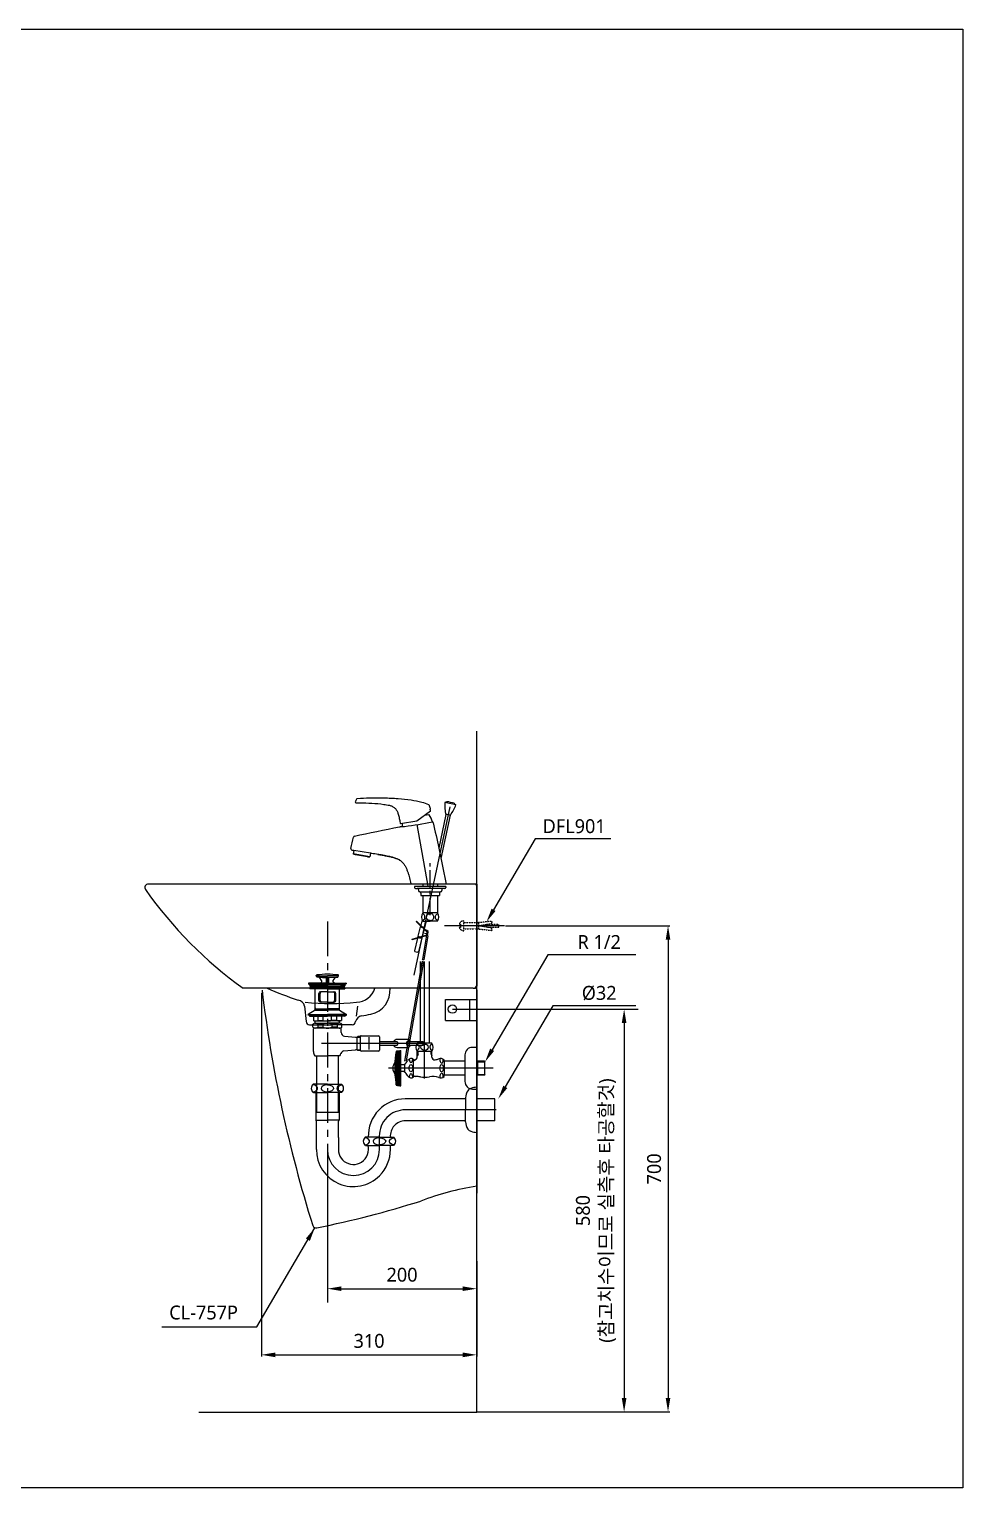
# Model space of a CAD drawing. Extents: x 189 to 3289, y -51 to 2049.
# Drawn here: x 1945 to 3289, y -51 to 2049 of the extents above; entities that cross this region are included whole.
import ezdxf

# ---------------------------------------------------------------- set-up
doc = ezdxf.new("R2010")
doc.units = 0
doc.header["$LTSCALE"] = 20
doc.header["$MEASUREMENT"] = 0
for name, pattern in [('CENTER', [2, 1.25, -0.25, 0.25, -0.25]), ('CENTER2', [1.125, 0.75, -0.125, 0.125, -0.125]), ('HIDDEN', [0.375, 0.25, -0.125]), ('HIDDEN2', [0.1875, 0.125, -0.0625])]:
    doc.linetypes.add(name, pattern=pattern)
doc.layers.get('0').update_dxf_attribs({"linetype": 'CONTINUOUS'})
doc.layers.get('DEFPOINTS').update_dxf_attribs({"linetype": 'CONTINUOUS'})
for name, color, linetype in [('1', 7, 'CONTINUOUS'), ('2', 2, 'HIDDEN'), ('3', 3, 'CONTINUOUS'), ('4', 4, 'CONTINUOUS'), ('5', 5, 'CONTINUOUS'), ('6', 6, 'CONTINUOUS'), ('7', 7, 'CONTINUOUS'), ('CENTER', 2, 'CENTER'), ('CL', 2, 'CENTER'), ('D', 2, 'CONTINUOUS'), ('DWG', 7, 'CONTINUOUS'), ('HD', 2, 'HIDDEN')]:
    doc.layers.add(name, color=color, linetype=linetype)
doc.styles.get("Standard").update_dxf_attribs({"font": 'NanumGothic.ttf'})
doc.dimstyles.get("Standard").update_dxf_attribs({"dimtxt": 20, "dimasz": 20, "dimexe": 2.5, "dimexo": 1.5, "dimgap": 10, "dimtad": 1, "dimdec": 0, "dimzin": 0, "dimdsep": 46, "dimtxsty": 'Standard', "dimcen": 0, "dimclrd": 3, "dimclre": 3, "dimclrt": 2, "dimadec": 0, "dimazin": 0, "dimtfac": 1, "dimtdec": 0, "dimtmove": 0, "dimatfit": 3, "dimfxl": 1, "dimtolj": 1, "dimtzin": 0, "dimarcsym": 0})

# ---------------------------------------------------------------- blocks, each defined once
blk = doc.blocks.new('*D5')
at = {"layer": '1', "color": 3, "lineweight": -2, "transparency": 16777216}
for p, q in [((2630.9, 758.2), (2867.2, 758.2)), ((2864.7, 738.2), (2864.7, 78.2)), ((2590.7, 58.2), (2867.2, 58.2))]:
    blk.add_line(p, q, dxfattribs=at)
at = {"layer": '1', "color": 3, "transparency": 16777216}
for points in [[(2861.4, 738.2), (2868, 738.2), (2864.7, 758.2)], [(2861.4, 78.2), (2868, 78.2), (2864.7, 58.2)]]:
    blk.add_solid(points, dxfattribs=at)
at = {"layer": 'DEFPOINTS', "color": 0, "transparency": 16777216}
for p in [(2629.4, 758.2), (2589.2, 58.2), (2864.7, 58.2)]:
    blk.add_point(p, dxfattribs=at)
at = {"layer": '1', "color": 2, "transparency": 16777216, "insert": (2844.7, 408.2), "char_height": 20, "attachment_point": 5, "rotation": 90}
blk.add_mtext('\\A1;700', dxfattribs=at)
blk = doc.blocks.new('*D6')
at = {"layer": '1', "color": 3, "lineweight": -2, "transparency": 16777216}
for p, q in [((2554.2, 638.2), (2821.5, 638.2)), ((2801.5, 618.2), (2801.5, 78.2)), ((2589.2, 58.2), (2821.5, 58.2))]:
    blk.add_line(p, q, dxfattribs=at)
at = {"layer": '1', "color": 3, "transparency": 16777216}
for points in [[(2798.1, 618.2), (2804.8, 618.2), (2801.5, 638.2)], [(2798.1, 78.2), (2804.8, 78.2), (2801.5, 58.2)]]:
    blk.add_solid(points, dxfattribs=at)
at = {"layer": 'DEFPOINTS', "color": 0, "transparency": 16777216}
for p in [(2554.2, 638.2), (2589.2, 58.2), (2801.5, 58.2)]:
    blk.add_point(p, dxfattribs=at)
at = {"layer": '1', "color": 2, "transparency": 16777216, "insert": (2761, 348.2), "char_height": 20, "attachment_point": 5, "rotation": 90}
blk.add_mtext('\\A1;580\\P(참고치수이므로 실측후 타공할것)', dxfattribs=at)
blk = doc.blocks.new('*D7')
at = {"layer": '3', "color": 3, "lineweight": -2, "transparency": 16777216}
for p, q in [((2374.2, 437.2), (2374.2, 215.7)), ((2589.2, 275.3), (2589.2, 215.7)), ((2394.2, 235.7), (2569.2, 235.7))]:
    blk.add_line(p, q, dxfattribs=at)
at = {"layer": '3', "color": 3, "transparency": 16777216}
for points in [[(2394.2, 239), (2394.2, 232.4), (2374.2, 235.7)], [(2569.2, 239), (2569.2, 232.4), (2589.2, 235.7)]]:
    blk.add_solid(points, dxfattribs=at)
at = {"layer": 'DEFPOINTS', "color": 0, "transparency": 16777216}
for p in [(2374.2, 437.2), (2589.2, 275.3), (2589.2, 235.7)]:
    blk.add_point(p, dxfattribs=at)
at = {"layer": '3', "color": 2, "transparency": 16777216, "insert": (2481.7, 255.7), "char_height": 20, "attachment_point": 5}
blk.add_mtext('\\A1;200', dxfattribs=at)
blk = doc.blocks.new('*D10')
at = {"color": 3, "lineweight": -2, "transparency": 16777216}
for p, q in [((2279.2, 661.7), (2279.2, 138)), ((2589.2, 273.8), (2589.2, 138)), ((2299.2, 140.5), (2569.2, 140.5))]:
    blk.add_line(p, q, dxfattribs=at)
at = {"color": 3, "transparency": 16777216}
for points in [[(2299.2, 143.8), (2299.2, 137.1), (2279.2, 140.5)], [(2569.2, 143.8), (2569.2, 137.1), (2589.2, 140.5)]]:
    blk.add_solid(points, dxfattribs=at)
at = {"layer": 'DEFPOINTS', "color": 0, "transparency": 16777216}
for p in [(2279.2, 663.2), (2589.2, 275.3), (2589.2, 140.5)]:
    blk.add_point(p, dxfattribs=at)
at = {"color": 2, "transparency": 16777216, "insert": (2434.2, 160.5), "char_height": 20, "attachment_point": 5}
blk.add_mtext('\\A1;310', dxfattribs=at)

msp = doc.modelspace()

# ---------------------------------------------------------------- linework, layer by layer
at = {"color": 0}
for p, q in [((2589.19385, 818.16883), (2116.31333, 818.16883)), ((2589.19385, 818.16883), (2589.19385, 673.16883)), ((2584.19385, 668.16883), (2253.03044, 668.16883))]:
    msp.add_line(p, q, dxfattribs=at)
at = {"color": 7}
msp.add_line((2589.19385, 718.16883), (2589.19385, 815.16883), dxfattribs=at)
at = {"linetype": 'CENTER2', "ltscale": 0.05}
msp.add_line((2629.44954, 758.16899), (2542.84908, 758.16899), dxfattribs=at)
at = {"linetype": 'HIDDEN2'}
msp.add_line((2591.63363, 762.66899), (2591.63363, 753.66899), dxfattribs=at)
at = {"linetype": 'HIDDEN2', "ltscale": 0.05}
msp.add_lwpolyline([(2570.75533, 751.07968), (2570.75533, 765.25829, 0.3163168315), (2564.08463, 760.56899), (2565.8675, 760.56899), (2565.8675, 755.76899), (2564.08463, 755.76899, 0.3163168315)], format="xyb", close=True, dxfattribs=at)
for points in [[(2570.75533, 753.66899), (2586.56151, 753.66899), (2591.63363, 753.66899), (2611.25286, 751.53229), (2610.92312, 755.03714), (2591.63363, 758.16899), (2610.92312, 761.56342), (2611.58259, 764.7057), (2591.63363, 762.66899), (2586.56151, 762.66899), (2570.75533, 762.66899)], [(2602.7201, 756.36899), (2621.24445, 756.36899), (2621.19582, 759.96899), (2601.86246, 759.96899)]]:
    msp.add_lwpolyline(points, dxfattribs=at)
at = {"color": 2}
msp.add_circle((2554.19385, 638.16883), 6, dxfattribs=at)
at = {"color": 0}
for centre, radius, start, end in [((2116.31883, 813.16883), 5, 90, 215.07012851), ((2600.03827, 1152.75593), 596.01937, 215.07077136, 234.39393899), ((2586.19385, 815.16883), 3, 0.00003735, 90), ((2584.19385, 673.16883), 5, 270, 0)]:
    msp.add_arc(centre, radius, start, end, dxfattribs=at)
at = {"color": 7}
for centre, start, end in [((2586.19385, 815.16883), 0, 90), ((2586.19385, 671.16883), 270, 0)]:
    msp.add_arc(centre, 3, start, end, dxfattribs=at)
at = {"layer": '1', "color": 1}
for p, q in [((2589.19385, 58.16883), (2589.19385, 1038.16883)), ((2189.19385, 58.16883), (2589.19385, 58.16883))]:
    msp.add_line(p, q, dxfattribs=at)
at = {"layer": '1', "color": 3}
for p, q in [((2673.20119, 883.17101), (2613.45485, 781.12458)), ((2782.3655, 883.17101), (2673.20119, 883.17101)), ((2691.55213, 716.53804), (2611.42321, 579.67824)), ((2818.44335, 716.53804), (2691.55213, 716.53804)), ((2698.6358, 642.86524), (2630.39087, 526.30324)), ((2818.44335, 642.86524), (2698.6358, 642.86524)), ((2272.66323, 180.84819), (2356.16915, 323.47588)), ((2135.81149, 180.84819), (2272.66323, 180.84819))]:
    msp.add_line(p, q, dxfattribs=at)
at = {"layer": '1', "color": 0, "linetype": 'Continuous'}
msp.add_open_spline([(2584.19385, 668.16883), (2584.55565, 668.19088), (2585.17775, 668.2288), (2586.09399, 668.51907), (2586.90472, 668.92012), (2587.39809, 669.33949), (2587.62976, 669.5364)], degree=3, knots=[0, 0, 0, 0, 0.2905792412, 0.4996454126, 0.7650521424, 1, 1, 1, 1], dxfattribs=at)
at = {"layer": '1', "color": 3}
for points in [[(2616.33142, 779.4404), (2610.57828, 782.80876), (2603.34978, 763.86516)], [(2614.29978, 577.99407), (2608.54664, 581.36242), (2601.31813, 562.41883)], [(2633.26744, 524.61907), (2627.5143, 527.98742), (2620.2858, 509.04383)], [(2343.18751, 307.90064), (2348.94065, 304.53228), (2356.16915, 323.47588)]]:
    msp.add_solid(points, dxfattribs=at)
at = {"layer": '2', "color": 0, "linetype": 'ByBlock'}
for p, q in [((2341.01784, 642.36825), (2343.57841, 620.16705)), ((2417.36986, 642.36825), (2415.7171, 628.03817)), ((2348.56015, 615.72686), (2379.19385, 615.72686)), ((2409.82755, 615.72686), (2379.19385, 615.72686)), ((2414.80929, 620.16705), (2414.89236, 620.57962))]:
    msp.add_line(p, q, dxfattribs=at)
for centre, radius, start, end in [((2526.47611, 1228.83772), 609.47577, 246.91437724, 251.39983022), ((2331.05436, 641.21911), 10.02952, 6.57913523, 84.15105591), ((2415.80536, 676.02571), 27.87661, 270.76477535, 343.6296611), ((2429.42234, 665.27655), 35.10333, 282.39317276, 4.72613634), ((2379.19385, 1018.76863), 372.45776, 264.30136371, 275.69863629), ((2397.57937, 810.18901), 183.47312, 278.06423429, 282.39317276), ((2348.56015, 620.74162), 5.01476, 186.57913526, 270), ((2409.82755, 620.74162), 5.01476, 270, 353.42086477), ((2424.72454, 618.59983), 10.02952, 98.06423429, 168.61526306)]:
    msp.add_arc(centre, radius, start, end, dxfattribs=at)
at = {"layer": '3', "color": 7}
msp.add_line((2589.19385, 815.16883), (2589.19385, 671.16883), dxfattribs=at)
at = {"layer": '3'}
for p, q in [((2347.19385, 675.36324), (2347.19385, 674.76324)), ((2347.19385, 674.76324), (2374.19385, 674.76324)), ((2347.19385, 674.76324), (2349.33607, 673.26324)), ((2356.89385, 675.76324), (2347.59385, 675.76324)), ((2348.89202, 673.06324), (2348.89202, 671.76324)), ((2355.19385, 673.26324), (2349.09202, 673.26324)), ((2355.19385, 673.26324), (2374.19385, 673.26324)), ((2374.19385, 675.76324), (2356.89385, 675.76324)), ((2359.19385, 684.36324), (2357.96253, 686.49595)), ((2358.07907, 686.2941), (2374.19385, 686.2941)), ((2374.19385, 684.36324), (2359.19385, 684.36324)), ((2361.70912, 684.17894), (2372.44385, 683.47758)), ((2365.91919, 679.48394), (2363.20098, 683.33691)), ((2363.83743, 675.76324), (2365.28495, 676.59896)), ((2374.19385, 684.36324), (2372.44385, 683.47758)), ((2372.44385, 683.47758), (2372.44385, 675.76324)), ((2373.67617, 684.10124), (2373.24385, 677.69336)), ((2373.24385, 677.71756), (2374.19385, 677.71756)), ((2373.44695, 675.76324), (2373.24385, 677.71756)), ((2390.30863, 686.2941), (2374.19385, 686.2941)), ((2374.19385, 684.36324), (2375.94385, 683.47758)), ((2374.19385, 684.36324), (2389.19385, 684.36324)), ((2375.14385, 677.71756), (2374.19385, 677.71756)), ((2374.19385, 675.76324), (2391.49385, 675.76324)), ((2401.19385, 674.76324), (2374.19385, 674.76324)), ((2393.19385, 673.26324), (2374.19385, 673.26324)), ((2374.71153, 684.10124), (2375.14385, 677.69336)), ((2374.94075, 675.76324), (2375.14385, 677.71756)), ((2386.67858, 684.17894), (2375.94385, 683.47758)), ((2375.94385, 683.47758), (2375.94385, 675.76324)), ((2382.46851, 679.48394), (2385.18672, 683.33691)), ((2384.55027, 675.76324), (2383.10275, 676.59896)), ((2389.19385, 684.36324), (2390.42517, 686.49595)), ((2391.49385, 675.76324), (2400.79385, 675.76324)), ((2393.19385, 673.26324), (2399.29568, 673.26324)), ((2401.19385, 674.76324), (2399.05163, 673.26324)), ((2399.49568, 673.06324), (2399.49568, 671.76324)), ((2401.19385, 675.36324), (2401.19385, 674.76324)), ((2348.89202, 668.76324), (2348.89202, 667.46324)), ((2374.19385, 667.26324), (2349.09202, 667.26324)), ((2374.19385, 671.26324), (2349.39202, 671.26324)), ((2374.19385, 669.26324), (2349.39202, 669.26324)), ((2356.69385, 636.66883), (2356.69385, 667.26324)), ((2361.81948, 650.76324), (2361.81948, 660.76324)), ((2363.58725, 650.76324), (2363.58725, 660.76324)), ((2374.19385, 663.26324), (2364.31948, 663.26324)), ((2374.19385, 671.26324), (2398.99568, 671.26324)), ((2374.19385, 669.26324), (2398.99568, 669.26324)), ((2374.19385, 667.26324), (2399.29568, 667.26324)), ((2374.19385, 663.26324), (2384.06822, 663.26324)), ((2384.80045, 650.76324), (2384.80045, 660.76324)), ((2386.56822, 650.76324), (2386.56822, 660.76324)), ((2391.69385, 636.66883), (2391.69385, 667.26324)), ((2399.49568, 668.76324), (2399.49568, 667.46324)), ((2544.19385, 652.17918), (2589.19385, 652.17918)), ((2544.19385, 621.755), (2544.19385, 652.17918)), ((2579.19385, 621.755), (2579.19385, 652.17918)), ((2356.69385, 636.66883), (2346.69385, 630.66883)), ((2346.69385, 630.66883), (2374.19385, 630.66883)), ((2346.69385, 629.66883), (2346.69385, 630.66883)), ((2357.39385, 638.76324), (2356.69385, 639.97567)), ((2356.69385, 638.76324), (2374.19385, 638.76324)), ((2356.69385, 636.66883), (2374.19385, 636.66883)), ((2357.39385, 636.66883), (2357.39385, 638.76324)), ((2374.19385, 648.26324), (2364.31948, 648.26324)), ((2374.19385, 648.26324), (2384.06822, 648.26324)), ((2391.69385, 638.76324), (2374.19385, 638.76324)), ((2391.69385, 636.66883), (2374.19385, 636.66883)), ((2401.69385, 630.66883), (2374.19385, 630.66883)), ((2390.99385, 638.76324), (2391.69385, 639.97567)), ((2390.99385, 636.66883), (2390.99385, 638.76324)), ((2391.69385, 636.66883), (2401.69385, 630.66883)), ((2401.69385, 629.66883), (2401.69385, 630.66883)), ((2356.69385, 629.66883), (2346.69385, 629.66883)), ((2348.50172, 629.66883), (2348.50172, 628.36883)), ((2349.00172, 627.86883), (2354.00172, 627.86883)), ((2353.45015, 612.20661), (2353.45015, 616.31986)), ((2354.00172, 627.86883), (2374.19385, 627.86883)), ((2354.00172, 627.86883), (2354.00172, 621.74618)), ((2355.00172, 621.16883), (2354.00172, 621.74618)), ((2354.19385, 577.16089), (2354.19385, 609.76324)), ((2355.00172, 621.16883), (2356.40172, 621.16883)), ((2374.19385, 610.76324), (2355.19385, 610.76324)), ((2356.40172, 621.16883), (2374.19385, 621.16883)), ((2391.69385, 629.66883), (2356.69385, 629.66883)), ((2356.69385, 617.75759), (2356.69385, 621.16883)), ((2356.83755, 617.76324), (2373.95015, 617.76324)), ((2360.22494, 616.31986), (2360.22494, 612.20661)), ((2360.22494, 616.31986), (2367.6256, 616.31986)), ((2360.22494, 612.20661), (2367.6256, 612.20661)), ((2360.7765, 621.74618), (2360.7765, 627.86883)), ((2360.7765, 621.74618), (2368.17717, 621.74618)), ((2367.6256, 616.31986), (2367.6256, 612.20661)), ((2368.17717, 621.74618), (2368.17717, 627.86883)), ((2394.38598, 627.86883), (2374.19385, 627.86883)), ((2391.98598, 621.16883), (2374.19385, 621.16883)), ((2391.55015, 610.76324), (2374.19385, 610.76324)), ((2391.55015, 617.76324), (2374.43755, 617.76324)), ((2380.21053, 621.74618), (2380.21053, 627.86883)), ((2387.6112, 621.74618), (2380.21053, 621.74618)), ((2388.16276, 616.31986), (2380.7621, 616.31986)), ((2380.7621, 616.31986), (2380.7621, 612.20661)), ((2388.16276, 612.20661), (2380.7621, 612.20661)), ((2387.6112, 621.74618), (2387.6112, 627.86883)), ((2388.16276, 616.31986), (2388.16276, 612.20661)), ((2390.99385, 610.76324), (2391.55015, 610.76324)), ((2391.55015, 610.76324), (2391.95015, 610.76324)), ((2391.69385, 629.66883), (2401.69385, 629.66883)), ((2391.69385, 617.75759), (2391.69385, 621.16883)), ((2393.19385, 610.76324), (2391.69385, 610.76324)), ((2393.38598, 621.16883), (2391.98598, 621.16883)), ((2393.38598, 621.16883), (2394.38598, 621.74618)), ((2394.19385, 604.399), (2394.19385, 609.76324)), ((2399.38598, 627.86883), (2394.38598, 627.86883)), ((2394.38598, 627.86883), (2394.38598, 621.74618)), ((2394.93755, 612.20661), (2394.93755, 616.31986)), ((2399.88598, 629.66883), (2399.88598, 628.36883)), ((2544.19385, 621.755), (2589.19385, 621.755)), ((2434.19385, 588.76324), (2365.69385, 588.74617)), ((2398.66118, 599.42745), (2414.69541, 597.7095)), ((2416.72408, 597.96324), (2421.82965, 597.96324)), ((2416.86317, 579.51324), (2416.86317, 598.01324)), ((2418.19385, 598.76324), (2418.19385, 597.96324)), ((2421.85505, 598.76324), (2418.19385, 598.76324)), ((2421.82965, 597.96324), (2421.82965, 598.96324)), ((2421.82965, 578.56324), (2421.82965, 597.96324)), ((2422.62965, 599.76324), (2447.82965, 599.76324)), ((2434.19385, 580.22532), (2434.19385, 597.66324)), ((2512.64774, 588.78279), (2434.19385, 588.76324)), ((2468.56187, 591.2718), (2449.12154, 591.26696)), ((2449.32965, 598.26324), (2449.32965, 592.49204)), ((2449.32965, 592.49204), (2449.32965, 579.26324)), ((2474.51156, 591.27328), (2468.56187, 591.2718)), ((2485.53257, 594.52603), (2474.47367, 594.52327)), ((2488.81896, 594.52685), (2485.53257, 594.52603)), ((2512.14712, 591.28266), (2488.78268, 591.27684)), ((2512.64724, 590.78279), (2512.14712, 591.28266)), ((2512.64824, 586.78279), (2512.64724, 590.78279)), ((2356.19385, 570.76324), (2374.19385, 570.76324)), ((2358.31885, 570.76324), (2358.31885, 489.76324)), ((2392.19385, 570.76324), (2374.19385, 570.76324)), ((2390.06885, 489.76324), (2390.06885, 570.76324)), ((2398.06273, 578.0349), (2414.69541, 579.81698)), ((2416.86317, 579.51324), (2421.82965, 579.51324)), ((2418.19385, 578.76324), (2418.19385, 579.56324)), ((2421.85505, 578.76324), (2418.19385, 578.76324)), ((2447.82965, 577.76324), (2422.62965, 577.76324)), ((2449.92258, 586.26716), (2474.51281, 586.27328)), ((2474.47653, 583.02327), (2485.79918, 583.0261)), ((2485.79918, 583.0261), (2488.82182, 583.02685)), ((2488.78393, 586.27684), (2512.14837, 586.28266)), ((2512.14837, 586.28266), (2512.64824, 586.78279)), ((2358.31885, 489.76324), (2390.06885, 489.76324)), ((2390.06885, 489.76324), (2389.36885, 489.76324))]:
    msp.add_line(p, q, dxfattribs=at)
for points in [[(2473.13825, 591.27294, -0.0442380887), (2473.3903, 591.5524, -0.1892733446), (2473.82479, 591.72311, -0.1892733446), (2474.25937, 591.55262, -0.1010586224), (2474.75576, 590.85931, -0.0593015348), (2475.03169, 589.97195, -0.0457215357), (2475.14181, 588.77344, -0.0457215357)], [(2475.14181, 588.77344, -0.0457215357), (2475.03228, 587.57487, -0.0593015348), (2474.7568, 586.68738, -0.1010586224), (2474.26075, 585.99382, -0.1892733446), (2473.82626, 585.82311, -0.1892733446), (2473.39169, 585.99361, -0.0442380887), (2473.13949, 586.27294, -0.0593015348)], [(2490.156, 591.27718, 0.0442380887), (2489.9038, 591.55652, 0.1892733446), (2489.46923, 591.72701, 0.1892733446), (2489.03474, 591.5563, 0.1010586224), (2488.53869, 590.86274, 0.0593015348), (2488.26321, 589.97525, 0.0457215357), (2488.15368, 588.77668, 0.0457215357)], [(2488.15368, 588.77668, 0.0457215357), (2488.2638, 587.57817, 0.0593015348), (2488.53973, 586.69081, 0.1010586224), (2489.03612, 585.9975, 0.1892733446), (2489.4707, 585.82701, 0.1892733446), (2489.90518, 585.99772, 0.0442380887), (2490.15724, 586.27718, 0.0593015348)]]:
    msp.add_lwpolyline(points, format="xyb", dxfattribs=at)
for centre, radius, start, end in [((2347.59385, 675.36324), 0.4, 90, 180), ((2349.09202, 673.06324), 0.2, 90, 180), ((2359.04385, 686.2941), 1.1, 97.32041367, 169.42619898), ((2374.19385, 568.36324), 120, 90, 97.32041367), ((2361.56674, 682.18398), 2, 35.20232507, 86.26180949), ((2364.28495, 678.33101), 2, 300, 35.20232507), ((2374.19385, 568.36324), 120, 82.67958633, 90), ((2384.10275, 678.33101), 2, 144.79767493, 240), ((2386.82096, 682.18398), 2, 93.73819051, 144.79767493), ((2389.34385, 686.2941), 1.1, 10.57380102, 82.67958633), ((2399.29568, 673.06324), 0.2, 0, 90), ((2400.79385, 675.36324), 0.4, 0, 90), ((2349.39202, 671.76324), 0.5, 180, 270), ((2349.39202, 668.76324), 0.5, 90, 180), ((2349.09202, 667.46324), 0.2, 180, 270), ((2352.69385, 670.26324), 1, 270, 90), ((2364.31948, 660.76324), 2.5, 90, 180), ((2366.08725, 660.76324), 2.5, 90, 180), ((2382.30045, 660.76324), 2.5, 0, 90), ((2384.06822, 660.76324), 2.5, 0, 90), ((2395.69385, 670.26324), 1, 90, 270), ((2398.99568, 671.76324), 0.5, 270, 0), ((2398.99568, 668.76324), 0.5, 0, 90), ((2399.29568, 667.46324), 0.2, 270, 0), ((2364.31948, 650.76324), 2.5, 180, 270), ((2366.08725, 650.76324), 2.5, 180, 270), ((2382.30045, 650.76324), 2.5, 270, 0), ((2384.06822, 650.76324), 2.5, 270, 0), ((2349.00172, 628.36883), 0.5, 180, 270), ((2356.83755, 613.05544), 4.70435, 43.94093732, 136.05906268), ((2356.83755, 615.47104), 4.70435, 223.94093732, 316.05906268), ((2357.38911, 631.34804), 10.18185, 250.56792502, 289.43207498), ((2355.19385, 609.76324), 1, 90, 180), ((2373.72796, 604.15876), 13.60629, 89.06429532, 116.64718661), ((2373.72796, 624.36772), 13.60629, 243.35281339, 270.93570468), ((2374.00171, 650.62116), 29.45658, 258.59556617, 270.3737354), ((2374.38599, 650.62116), 29.45658, 269.6262646, 281.40443383), ((2374.65974, 604.15876), 13.60629, 63.35281339, 90.93570468), ((2374.65974, 624.36772), 13.60629, 269.06429532, 296.64718661), ((2390.99859, 631.34804), 10.18185, 250.56792502, 289.43207498), ((2391.55015, 613.05544), 4.70435, 43.94093732, 136.05906268), ((2391.55015, 615.47104), 4.70435, 223.94093732, 316.05906268), ((2393.19385, 609.76324), 1, 0, 90), ((2399.38598, 628.36883), 0.5, 270, 0), ((2399.19385, 604.399), 5, 180, 263.88449643), ((2415.10231, 602.69291), 5, 265.33216468, 308.19271972), ((2422.62965, 598.96324), 0.8, 90, 180), ((2447.82965, 598.26324), 1.5, 0, 90), ((2474.47491, 589.52327), 5, 90.01427756, 159.52696244), ((2488.8202, 589.52685), 5, 20.50159267, 90.01427756), ((2367.18226, 577.70982), 13, 182.42004342, 212.30000816), ((2381.20544, 577.70982), 13, 327.69999184, 345.040466), ((2398.5954, 573.06336), 5, 96.11547581, 165.04046432), ((2415.10231, 574.83356), 5, 51.80728028, 94.66783532), ((2422.62965, 578.56324), 0.8, 180, 270), ((2447.82965, 579.26324), 1.5, 270, 0), ((2474.47529, 588.02327), 5, 200.50159267, 270.01427756), ((2488.82058, 588.02685), 5, 270.01427756, 339.52696244)]:
    msp.add_arc(centre, radius, start, end, dxfattribs=at)
at = {"layer": '4'}
for p, q in [((2357.94385, 530.16883), (2353.65235, 530.16883)), ((2357.94385, 530.16883), (2353.65235, 530.16883)), ((2374.19385, 530.16883), (2357.94385, 530.16883)), ((2374.19385, 530.16883), (2357.94385, 530.16883)), ((2374.19385, 530.16883), (2390.44385, 530.16883)), ((2374.19385, 530.16883), (2390.44385, 530.16883)), ((2390.44385, 530.16883), (2394.73535, 530.16883)), ((2390.44385, 530.16883), (2394.73535, 530.16883)), ((2354.04385, 518.16883), (2353.65235, 518.16883)), ((2354.04385, 518.16883), (2374.19385, 518.16883)), ((2357.39385, 518.16883), (2357.39385, 478.38871)), ((2394.34385, 518.16883), (2374.19385, 518.16883)), ((2390.99385, 518.16883), (2390.99385, 478.38871)), ((2394.34385, 518.16883), (2394.73535, 518.16883)), ((2573.21387, 509.04383), (2486.42287, 509.04383)), ((2573.21387, 510.56357), (2573.21387, 493.16883)), ((2615.2858, 509.04383), (2589.19385, 509.04383)), ((2615.2858, 477.29383), (2615.2858, 509.04383)), ((2617.2858, 493.16883), (2486.42287, 493.16883)), ((2573.21387, 475.77409), (2573.21387, 493.16883)), ((2357.39385, 478.38871), (2374.19385, 478.38871)), ((2358.31885, 436.16883), (2358.31885, 476.74383)), ((2390.99385, 478.38871), (2374.19385, 478.38871)), ((2390.06885, 453.56463), (2390.06885, 476.74383)), ((2573.21387, 477.29383), (2486.42287, 477.29383)), ((2615.2858, 477.29383), (2589.19385, 477.29383)), ((2390.06885, 453.56463), (2390.06885, 436.16883)), ((2432.8659, 453.86883), (2428.5744, 453.86883)), ((2428.9659, 441.86883), (2449.1159, 441.86883)), ((2432.39385, 441.86883), (2432.39385, 441.16883)), ((2449.1159, 453.86883), (2432.8659, 453.86883)), ((2449.1159, 453.86883), (2449.19385, 453.86883)), ((2449.19385, 436.16883), (2449.19385, 454.83206)), ((2449.2718, 453.86883), (2449.19385, 453.86883)), ((2449.2718, 453.86883), (2465.5218, 453.86883)), ((2469.4218, 441.86883), (2449.2718, 441.86883)), ((2465.06885, 436.16883), (2465.06885, 441.86883)), ((2465.5218, 453.86883), (2469.8133, 453.86883)), ((2433.31885, 436.16883), (2433.31885, 439.61465))]:
    msp.add_line(p, q, dxfattribs=at)
for points in [[(2359.99902, 524.16883, 0.1552173896), (2359.40853, 526.02515, 0.1067472438), (2357.34682, 527.91583, 0.0730430096), (2354.57696, 529.03385, 0.0285110883), (2352.8482, 529.34986, 0.05952259)], [(2365.91355, 525.90776, 0.3272904533), (2365.91355, 522.42989, 0.1063733853), (2367.93635, 520.63329, 0.0712191074), (2370.63631, 519.57957, 0.0575374245), (2374.19385, 519.16883, 0.0575374245)], [(2374.19385, 529.16883, 0.0575374245), (2370.63631, 528.75808, 0.0712191074), (2367.93635, 527.70436, 0.1063733648), (2365.91355, 525.90776, 0.159482965)], [(2374.19385, 529.16883, 0.0575374245), (2370.63631, 528.75808, 0.0712191074), (2367.93635, 527.70436, 0.1063733648), (2365.91355, 525.90776, 0.159482965)], [(2374.19385, 529.16883, -0.0575374245), (2377.75139, 528.75808, -0.0712191074), (2380.45135, 527.70436, -0.1063733648), (2382.47415, 525.90776, -0.159482965)], [(2374.19385, 529.16883, -0.0575374245), (2377.75139, 528.75808, -0.0712191074), (2380.45135, 527.70436, -0.1063733648), (2382.47415, 525.90776, -0.159482965)], [(2382.47415, 525.90776, -0.3272904533), (2382.47415, 522.42989, -0.1063733853), (2380.45135, 520.63329, -0.0712191074), (2377.75139, 519.57957, -0.0575374245), (2374.19385, 519.16883, -0.0575374245)], [(2388.38868, 524.16883, -0.1552173896), (2388.97917, 526.02515, -0.1067472438), (2391.04088, 527.91583, -0.0730430096), (2393.81074, 529.03385, -0.0285110883), (2395.5395, 529.34986, -0.05952259)], [(2352.8482, 518.9878, 0.0285110883), (2354.57696, 519.30381, 0.0730430096), (2357.34682, 520.42183, 0.1067472438), (2359.40853, 522.3125, 0.1552173896), (2359.99902, 524.16883, 0.1552173896)], [(2395.5395, 518.9878, -0.0285110883), (2393.81074, 519.30381, -0.0730430096), (2391.04088, 520.42183, -0.1067472438), (2388.97917, 522.3125, -0.1552173896), (2388.38868, 524.16883, -0.1552173896)], [(2434.92107, 447.86883, 0.1552173896), (2434.33058, 449.72515, 0.1067472438), (2432.26887, 451.61583, 0.0730430096), (2429.49901, 452.73385, 0.0285110883), (2427.77026, 453.04986, 0.05952259)], [(2427.77026, 442.6878, 0.0285110883), (2429.49901, 443.00381, 0.0730430096), (2432.26887, 444.12183, 0.1067472438), (2434.33058, 446.0125, 0.1552173896), (2434.92107, 447.86883, 0.1552173896)], [(2440.8356, 449.60776, 0.3272904533), (2440.8356, 446.12989, 0.1063733853), (2442.85841, 444.33329, 0.0712191074), (2445.55836, 443.27957, 0.0575374245), (2449.1159, 442.86883, 0.0575374245)], [(2449.19385, 452.86863, 0.0587898964), (2445.55836, 452.45808, 0.0712191074), (2442.85841, 451.40436, 0.1063733648), (2440.8356, 449.60776, 0.159482965)], [(2449.19385, 452.86863, -0.0587898964), (2452.82934, 452.45808, -0.0712191074), (2455.52929, 451.40436, -0.1063733648), (2457.5521, 449.60776, -0.159482965)], [(2457.5521, 449.60776, -0.3272904533), (2457.5521, 446.12989, -0.1063733853), (2455.52929, 444.33329, -0.0712191074), (2452.82934, 443.27957, -0.0575374245), (2449.2718, 442.86883, -0.0575374245)], [(2463.46663, 447.86883, -0.1552173896), (2464.05712, 449.72515, -0.1067472438), (2466.11883, 451.61583, -0.0730430096), (2468.88869, 452.73385, -0.0285110883), (2470.61744, 453.04986, -0.05952259)], [(2470.61744, 442.6878, -0.0285110883), (2468.88869, 443.00381, -0.0730430096), (2466.11883, 444.12183, -0.1067472438), (2464.05712, 446.0125, -0.1552173896), (2463.46663, 447.86883, -0.1552173896)]]:
    msp.add_lwpolyline(points, format="xyb", dxfattribs=at)
for centre, radius, start, end in [((2358.94385, 524.16883), 8, 131.40962211, 228.59037789), ((2389.44385, 524.16883), 8, 311.40962211, 48.59037789), ((2590.69385, 495.70635), 30, 92.86598398, 109.00713612), ((2486.42287, 455.66883), 53.375, 90, 181.93258944), ((2593.19385, 509.66883), 20, 146.20771163, 177.43591199), ((2584.53833, 514.74699), 10, 111.1926769, 142.80345081), ((2486.42287, 455.66883), 37.5, 90, 180.65397811), ((2358.39385, 478.38871), 1, 180, 238.70258778), ((2357.39385, 476.74383), 0.925, 0, 58.70258778), ((2390.99385, 476.74383), 0.925, 121.29741222, 180), ((2389.99385, 478.38871), 1, 301.29741222, 0), ((2486.42287, 455.66883), 21.625, 90, 184.77465278), ((2593.19385, 476.66883), 20, 182.56408801, 213.79228837), ((2584.53833, 471.59066), 10, 217.19654919, 248.8073231), ((2590.69385, 490.6313), 30, 250.99286388, 267.13401602), ((2433.8659, 447.86883), 8, 131.40962211, 228.59037789), ((2416.35507, 430.57066), 19.22404, 28.06365478, 33.45608391), ((2464.5218, 447.86883), 8, 311.40962211, 48.59037789), ((2411.69385, 436.16883), 53.375, 180, 314.94029898), ((2411.69385, 436.16883), 37.5, 180, 0), ((2411.69385, 436.16883), 21.625, 180, 320.7959681), ((2411.69385, 436.16883), 21.625, 320.7959681, 0), ((2411.69385, 436.16883), 53.375, 314.94029898, 0)]:
    msp.add_arc(centre, radius, start, end, dxfattribs=at)
at = {"layer": '5', "color": 5}
msp.add_lwpolyline([(189.19385, 2049.02599), (3289.19385, 2049.02599), (3289.19385, -50.97401), (189.19385, -50.97401)], close=True, dxfattribs=at)
at = {"layer": '6'}
for p, q in [((2507.84385, 706.534), (2507.84385, 589.16883)), ((2514.19385, 538.45628), (2514.19385, 706.66161)), ((2520.54385, 706.78922), (2520.54385, 589.16883)), ((2520.54385, 589.16883), (2503.69385, 589.16883)), ((2524.69385, 589.16883), (2520.54385, 589.16883)), ((2473.27867, 577.16883), (2473.27867, 553.16883)), ((2473.8701, 577.66883), (2474.69385, 577.66883)), ((2474.69385, 577.66883), (2475.19385, 578.16883)), ((2474.69385, 577.66883), (2474.69385, 553.16883)), ((2475.19385, 578.16883), (2475.19385, 553.16883)), ((2475.19385, 578.16883), (2478.39385, 578.16883)), ((2475.19385, 577.75735), (2478.69385, 577.75735)), ((2475.19385, 576.75735), (2478.69385, 576.75735)), ((2475.19385, 575.75735), (2478.69385, 575.75735)), ((2475.19385, 574.75735), (2478.69385, 574.75735)), ((2475.19385, 573.75735), (2478.69385, 573.75735)), ((2475.19385, 572.75735), (2478.69385, 572.75735)), ((2475.19385, 571.75735), (2478.69385, 571.75735)), ((2475.19385, 570.75735), (2478.69385, 570.75735)), ((2475.19385, 569.75735), (2478.69385, 569.75735)), ((2475.19385, 568.75735), (2478.69385, 568.75735)), ((2475.19385, 567.75735), (2478.69385, 567.75735)), ((2478.69385, 578.66883), (2480.19385, 578.66883)), ((2478.69385, 578.46883), (2478.69385, 578.66883)), ((2478.69385, 578.46883), (2478.69385, 553.16883)), ((2480.19385, 577.66883), (2480.19385, 578.66883)), ((2480.19385, 553.16883), (2480.19385, 577.66883)), ((2503.69385, 569.66883), (2503.69385, 577.16883)), ((2524.69385, 577.16883), (2503.69385, 577.16883)), ((2504.94385, 573.16883), (2503.69385, 573.16883)), ((2504.94385, 573.16883), (2503.69385, 571.00376)), ((2504.94385, 573.16883), (2504.94385, 577.16883)), ((2523.44385, 573.16883), (2523.44385, 577.16883)), ((2524.69385, 573.16883), (2523.44385, 573.16883)), ((2523.44385, 573.16883), (2524.69385, 571.00376)), ((2524.69385, 569.2572), (2524.69385, 577.16883)), ((2572.19385, 572.16883), (2572.19385, 534.16883)), ((2589.19385, 583.16883), (2583.19385, 583.16883)), ((2589.19385, 523.16883), (2589.19385, 583.16883)), ((2612.72939, 553.16883), (2462.31176, 553.16883)), ((2473.27867, 529.16883), (2473.27867, 553.16883)), ((2474.69385, 528.66883), (2474.69385, 553.16883)), ((2475.19385, 566.75735), (2478.69385, 566.75735)), ((2475.19385, 565.75735), (2478.69385, 565.75735)), ((2475.19385, 564.75735), (2478.69385, 564.75735)), ((2475.19385, 563.75735), (2478.69385, 563.75735)), ((2475.19385, 562.75735), (2478.69385, 562.75735)), ((2475.19385, 561.75735), (2478.69385, 561.75735)), ((2475.19385, 560.75735), (2478.69385, 560.75735)), ((2475.19385, 559.75735), (2478.69385, 559.75735)), ((2475.19385, 558.75735), (2478.69385, 558.75735)), ((2475.19385, 557.75735), (2478.69385, 557.75735)), ((2475.19385, 556.75735), (2478.69385, 556.75735)), ((2475.19385, 555.75735), (2478.69385, 555.75735)), ((2475.19385, 554.75735), (2478.69385, 554.75735)), ((2475.19385, 553.75735), (2478.69385, 553.75735)), ((2475.19385, 528.16883), (2475.19385, 553.16883)), ((2475.19385, 552.58031), (2478.69385, 552.58031)), ((2475.19385, 551.58031), (2478.69385, 551.58031)), ((2475.19385, 550.58031), (2478.69385, 550.58031)), ((2475.19385, 549.58031), (2478.69385, 549.58031)), ((2475.19385, 548.58031), (2478.69385, 548.58031)), ((2475.19385, 547.58031), (2478.69385, 547.58031)), ((2475.19385, 546.58031), (2478.69385, 546.58031)), ((2478.69385, 527.86883), (2478.69385, 553.16883)), ((2485.28045, 557.91883), (2480.19385, 557.91883)), ((2480.19385, 527.66883), (2480.19385, 553.16883)), ((2485.28045, 548.41883), (2480.19385, 548.41883)), ((2485.28045, 558.90117), (2485.28045, 557.91883)), ((2485.28045, 557.91883), (2485.28045, 548.41883)), ((2485.28045, 547.43649), (2485.28045, 548.41883)), ((2490.16704, 564.49034), (2489.61468, 563.53362)), ((2498.28045, 565.16883), (2498.28045, 565.88954)), ((2498.28045, 541.16883), (2498.28045, 565.16883)), ((2499.19385, 565.16883), (2498.28045, 565.16883)), ((2499.19385, 564.41883), (2498.28045, 564.41883)), ((2499.19385, 564.41883), (2500.49289, 565.36041)), ((2499.19385, 564.41883), (2499.19385, 565.16883)), ((2572.19385, 563.41883), (2542.19385, 563.41883)), ((2542.19385, 562.41883), (2542.19385, 543.91883)), ((2542.19498, 562.41996), (2542.19498, 565.16772)), ((2600.19385, 563.41883), (2589.19385, 563.41883)), ((2589.19385, 562.80187), (2589.19385, 543.53644)), ((2590.69385, 562.41883), (2589.69385, 563.41883)), ((2590.69385, 542.91883), (2590.69385, 563.41883)), ((2590.69385, 562.41883), (2601.19385, 562.41883)), ((2601.19385, 562.41883), (2600.19385, 563.41883)), ((2601.06957, 543.91883), (2601.06957, 562.41883)), ((2473.8701, 528.66883), (2474.69385, 528.66883)), ((2474.69385, 528.66883), (2475.19385, 528.16883)), ((2475.19385, 545.58031), (2478.69385, 545.58031)), ((2475.19385, 544.58031), (2478.69385, 544.58031)), ((2475.19385, 543.58031), (2478.69385, 543.58031)), ((2475.19385, 542.58031), (2478.69385, 542.58031)), ((2475.19385, 541.58031), (2478.69385, 541.58031)), ((2475.19385, 540.58031), (2478.69385, 540.58031)), ((2475.19385, 539.58031), (2478.69385, 539.58031)), ((2475.19385, 538.58031), (2478.69385, 538.58031)), ((2475.19385, 537.58031), (2478.69385, 537.58031)), ((2475.19385, 536.58031), (2478.69385, 536.58031)), ((2475.19385, 535.58031), (2478.69385, 535.58031)), ((2475.19385, 534.58031), (2478.69385, 534.58031)), ((2475.19385, 533.58031), (2478.69385, 533.58031)), ((2475.19385, 532.58031), (2478.69385, 532.58031)), ((2475.19385, 531.58031), (2478.69385, 531.58031)), ((2475.19385, 530.58031), (2478.69385, 530.58031)), ((2475.19385, 529.58031), (2478.69385, 529.58031)), ((2475.19385, 528.58031), (2478.69385, 528.58031)), ((2475.19385, 528.16883), (2478.39385, 528.16883)), ((2478.69385, 527.66883), (2478.69385, 527.86883)), ((2478.69385, 527.66883), (2480.19385, 527.66883)), ((2490.16704, 541.84732), (2489.61468, 542.80404)), ((2499.19385, 541.91883), (2498.28045, 541.91883)), ((2498.28045, 540.44811), (2498.28045, 541.16883)), ((2501.90564, 541.16883), (2498.28045, 541.16883)), ((2499.19385, 541.16883), (2499.19385, 541.91883)), ((2499.19385, 541.91883), (2500.49289, 541.16883)), ((2542.19385, 541.16883), (2542.19385, 543.91883)), ((2572.19385, 542.91883), (2542.19385, 542.91883)), ((2542.19385, 542.91883), (2542.19385, 542.73709)), ((2542.19385, 541.16883), (2542.19385, 542.73709)), ((2600.19385, 542.91883), (2589.19385, 542.91883)), ((2589.69385, 542.91883), (2590.69385, 543.91883)), ((2590.69385, 543.91883), (2601.19385, 543.91883)), ((2600.19385, 542.91883), (2601.19385, 543.91883)), ((2583.19385, 523.16883), (2589.19385, 523.16883))]:
    msp.add_line(p, q, dxfattribs=at)
for centre, radius, start, end in [((2511.69385, 583.16883), 10, 143.13010235, 216.86989765), ((2516.69385, 583.16883), 10, 323.13010235, 36.86989765), ((2616.19385, 553.16883), 145, 170.50659, 178.05685792), ((2473.8701, 576.96883), 0.7, 90, 170.50659), ((2478.39385, 578.46883), 0.3, 270, 0), ((2494.80632, 561.81185), 5.35697, 49.56943438, 150), ((2499.19385, 569.66883), 4.5, 270, 0), ((2528.69385, 569.2572), 4, 180, 277.71167846), ((2537.28748, 560.17608), 7, 45.48706364, 110.96613747), ((2583.19385, 572.16883), 11, 90, 180), ((2482.44808, 553.1235), 14, 141.78592674, 179.75272851), ((2482.44808, 553.24433), 14, 180.24727149, 218.21407326), ((2616.19385, 553.16883), 145, 178.05685792, 189.49341), ((2477.49032, 570.53362), 14, 303.80982041, 330), ((2477.49032, 535.80404), 14, 30, 56.19017959), ((2525.89902, 589.89654), 24.82771, 277.71167846, 290.96613747), ((2473.8701, 529.36883), 0.7, 189.49341, 270), ((2478.39385, 527.86883), 0.3, 0, 90), ((2494.80632, 544.5258), 5.35697, 210, 310.43056562), ((2501.90564, 503.16883), 38, 80.69517649, 90.00000262), ((2514.19385, 578.16883), 38, 260.69517447, 280.73727399), ((2525.89902, 516.44112), 24.82771, 69.03386253, 100.73727502), ((2537.28748, 546.16158), 7, 249.03386253, 314.5), ((2583.19385, 534.16883), 11, 180, 270)]:
    msp.add_arc(centre, radius, start, end, dxfattribs=at)
for centre, major_axis, ratio, start_param, end_param in [((2501.42058, 583.39641), (-5.22946, 0), 0.8663914057, 1.8005043538, 4.4430577951), ((2526.87652, 583.39641), (5.22946, 0), 0.8663914057, 1.8241194503, 4.4989702221), ((2538.63279, 565.67373), (0, 5.21778), 0.4600900845, 1.2920182652, 4.7930949808), ((2494.5152, 566.76111), (0, 5.39901), 0.4782041641, 1.6491869217, 4.6926581943), ((2538.63279, 540.75454), (0, 5.21778), 0.4600900845, 4.6137785763, 8.1512197192), ((2494.5152, 539.84839), (0, 5.39901), 0.4782041642, 4.681700192, 7.8252127339)]:
    msp.add_ellipse(centre, major_axis=major_axis, ratio=ratio, start_param=start_param, end_param=end_param, dxfattribs=at)
for centre, major_axis, ratio in [((2514.19385, 583.39641), (5.22946, 0), 0.8663914057), ((2494.5152, 553.16883), (0, -5.39901), 0.4782041641), ((2538.63279, 553.16883), (0, -5.21778), 0.4600900845)]:
    msp.add_ellipse(centre, major_axis=major_axis, ratio=ratio, dxfattribs=at)
at = {"layer": '7'}
for p, q in [((2550.27462, 929.34632), (2498.79832, 687.1694)), ((2522.00524, 928.18626), (2522.35254, 926.21661)), ((2546.22808, 936.7624), (2543.22631, 935.86694)), ((2559.36574, 932.4364), (2543.22631, 935.86694)), ((2546.22808, 936.7624), (2546.2584, 936.75596)), ((2556.95739, 934.48182), (2556.9877, 934.47538)), ((2556.9877, 934.47538), (2559.36574, 932.4364)), ((2502.78753, 908.957), (2479.29256, 904.8142)), ((2522.85252, 923.00666), (2502.78753, 908.957)), ((2519.32492, 815.16883), (2503.67314, 903.93448)), ((2520.1568, 918.01069), (2514.22338, 916.96447)), ((2520.41487, 906.8865), (2525.75321, 907.8278)), ((2544.93104, 918.63597), (2534.58372, 869.95565)), ((2550.79992, 917.3885), (2537.59434, 855.26113)), ((2551.47946, 917.55687), (2544.37873, 919.06618)), ((2544.76587, 918.67108), (2545.90919, 918.42806)), ((2549.82178, 917.59641), (2545.90919, 918.42806)), ((2549.82178, 917.59641), (2550.9651, 917.35339)), ((2412.40573, 866.7569), (2411.53871, 861.83981)), ((2435.1741, 857.67225), (2411.53871, 861.83981)), ((2412.42326, 861.09758), (2411.53871, 861.83981)), ((2436.04371, 862.60407), (2412.40573, 866.7569)), ((2412.42326, 861.09758), (2414.14729, 860.79359)), ((2436.04371, 862.60407), (2435.1741, 857.67225)), ((2436.53612, 862.51725), (2436.04371, 862.60407)), ((2534.58372, 869.95565), (2545.19385, 818.16883)), ((2432.36562, 857.5812), (2414.14668, 860.7937)), ((2431.93697, 857.4537), (2414.50587, 860.52728)), ((2432.36507, 857.5813), (2434.08903, 857.27732)), ((2434.08903, 857.27732), (2435.1741, 857.67225)), ((2589.19385, 663.16883), (2589.19385, 818.16883)), ((2589.19385, 666.16883), (2589.19385, 376.16883)), ((2589.19385, 663.16883), (2589.19385, 373.16883))]:
    msp.add_line(p, q, dxfattribs=at)
for centre, radius, start, end in [((2415.81665, 936.61472), 1.5, 154.29715092, 270.80519196), ((2417.35632, 939.60713), 1.5, 93.6965533, 151.31407692), ((2519.82165, 930.99695), 1.5, 12.94405112, 66.19217824), ((2613.13135, 932.22208), 70, 177.01529003, 190.83267111), ((2541.27468, 887.00495), 50, 71.72041936, 84.27958064), ((2494.02181, 957.53959), 70, 325.16732889, 338.98470997), ((2516.91696, 902.62828), 35, 175.63045337, 182.55854607), ((2520.24363, 917.51829), 0.5, 34.09768125, 100), ((2491.67476, 898.1774), 35, 15.8808893, 34.09768125), ((2524.68611, 906.13626), 2, 12.54192289, 57.75421194), ((2544.86982, 919.16015), 0.5, 190.83267111, 258), ((2551.06905, 917.84246), 0.5, 258, 325.16732889), ((2413.51209, 885.30192), 2, 103.78216544, 164.22896097), ((2409.98702, 869.19258), 2, 167.64464935, 258.98311175), ((2414.5927, 861.01968), 0.5, 206.86989765, 260), ((2432.02379, 857.94611), 0.5, 260, 313.13010235), ((4160.48341, 893.43296), 1894.14009, 186.91088734, 197.40936987), ((2646.01078, 4.01852), 383.38378, 98.52254662, 111.01468636), ((2072.57085, 1741.70926), 1447.0394, 281.42426694, 287.5341545), ((2357.89433, 328.16883), 5, 196.93693054, 285.01365425)]:
    msp.add_arc(centre, radius, start, end, dxfattribs=at)
for points in [[(2416.04048, 940.32712), (2414.4651, 937.26525)], [(2415.83773, 935.11461), (2420.94113, 935.15246), (2438.29799, 934.68117), (2455.58005, 932.95231), (2463.51059, 931.60479)], [(2520.42716, 932.36931), (2510.34158, 935.77344), (2494.78479, 938.82653), (2475.98352, 940.87203), (2455.44946, 941.88196), (2434.86216, 941.88088), (2417.2596, 941.10421)], [(2463.5108, 931.60565), (2465.63026, 931.03951), (2467.6541, 930.18789), (2469.54244, 929.0671), (2471.25947, 927.69835), (2472.77289, 926.10743), (2474.05428, 924.32421), (2475.07945, 922.3823), (2475.82859, 920.31994)], [(2522.00524, 928.18626), (2521.64614, 929.75361), (2521.28354, 931.33295)], [(2522.79688, 923.24868), (2522.63763, 924.0088), (2522.51654, 924.72182), (2522.43407, 925.33766), (2522.38457, 925.8131), (2522.35979, 926.1137), (2522.35254, 926.21661)], [(2475.82876, 920.32047), (2476.59833, 917.50367), (2478.06267, 911.26063), (2479.2696, 904.94772), (2479.29256, 904.8142)], [(2477.925, 900.80195), (2478.18612, 900.81647), (2478.97409, 900.86241), (2480.29844, 900.94666), (2520.41487, 906.8865)], [(2413.03563, 887.24435), (2477.925, 900.80195)], [(2411.90286, 866.78438), (2412.10137, 866.7742), (2412.40575, 866.7569)], [(2446.88717, 860.895), (2438.17782, 862.26117), (2436.53612, 862.51725)], [(2446.88717, 860.89501), (2452.98642, 859.8921), (2458.98528, 858.81134), (2464.04431, 857.7634)], [(2464.0443, 857.76339), (2460.33816, 858.54673), (2456.24649, 859.32083), (2451.76237, 860.09906), (2446.88717, 860.895)], [(2464.04429, 857.76335), (2469.16709, 856.45958), (2473.97406, 854.82679), (2478.08145, 852.82557), (2480.49235, 851.13089)], [(2480.49295, 851.13162), (2479.02884, 852.22275), (2476.64204, 853.62245), (2474.11498, 854.77), (2471.55948, 855.71227), (2469.03743, 856.49711), (2466.55089, 857.16712), (2464.0443, 857.76339)], [(2480.49235, 851.13089), (2481.1451, 850.57291)], [(2481.14555, 850.57265), (2480.49295, 851.13162)], [(2481.14555, 850.57265), (2484.11329, 847.32078), (2486.49925, 843.58025), (2488.41249, 839.56597), (2489.97059, 835.42962), (2491.27386, 831.25134), (2492.39493, 827.06547), (2493.38953, 822.87233), (2494.31853, 818.63775)]]:
    msp.add_spline(points, degree=3, dxfattribs=at)
for points in [[(2522.85252, 923.00666), (2522.83397, 923.08733), (2522.81543, 923.16801), (2522.79688, 923.24868)], [(2526.63838, 906.57057), (2529.28683, 894.3656), (2531.93527, 882.16062), (2534.58372, 869.95565)], [(2408.03334, 869.62052), (2409.21802, 875.02885), (2410.4027, 880.43718), (2411.58738, 885.84551)]]:
    msp.add_open_spline(points, degree=3, dxfattribs=at)
msp.add_open_spline([(2409.60482, 867.22943), (2409.9597, 867.16034), (2410.72559, 867.01132), (2411.49173, 866.86363), (2411.90286, 866.78438)], degree=3, knots=[0.1733173775, 0.1733173775, 0.1733173775, 0.1733173775, 1.2579498776, 2.5140581887, 2.5140581887, 2.5140581887, 2.5140581887], dxfattribs=at)
at = {"layer": 'CENTER', "color": 2, "linetype": 'CENTER', "ltscale": 2}
msp.add_line((2374.19385, 764.33347), (2374.19385, 437.15972), dxfattribs=at)
at = {"layer": 'CL'}
for p, q in [((2522.19385, 773.30426), (2522.19385, 848.49259)), ((2506.87128, 743.04492), (2507.78231, 739.84648)), ((2508.08664, 704.58552), (2514.38262, 703.48417))]:
    msp.add_line(p, q, dxfattribs=at)
at = {"layer": 'D'}
msp.add_line((2522.19385, 791.49744), (2522.19385, 792.49744), dxfattribs=at)
at = {"layer": 'DWG'}
for p, q in [((2547.54967, 818.16883), (2486.93496, 818.16883)), ((2544.69385, 814.88305), (2499.69385, 814.88305)), ((2499.69385, 814.88305), (2499.69385, 813.38305)), ((2501.19385, 811.88305), (2503.69385, 811.88305)), ((2540.69385, 811.88305), (2503.69385, 811.88305)), ((2505.19385, 810.38305), (2505.19385, 808.88305)), ((2507.19385, 806.88305), (2537.19385, 806.88305)), ((2508.69385, 805.38305), (2508.69385, 801.88305)), ((2508.69385, 801.88305), (2535.69385, 801.88305)), ((2511.69385, 818.16883), (2511.69385, 814.88305)), ((2511.69385, 801.88305), (2511.69385, 776.66883)), ((2532.69385, 818.16883), (2532.69385, 814.88305)), ((2532.69385, 801.88305), (2532.69385, 776.66883)), ((2535.69385, 805.38305), (2535.69385, 801.88305)), ((2539.19385, 810.38305), (2539.19385, 808.88305)), ((2543.19385, 811.88305), (2540.69385, 811.88305)), ((2544.69385, 814.88305), (2544.69385, 813.38305)), ((2544.69385, 814.88305), (2544.69385, 813.38305)), ((2502.08448, 764.47609), (2502.50052, 764.90843)), ((2518.43058, 748.74649), (2502.08448, 764.47609)), ((2518.84662, 749.17883), (2502.50052, 764.90843)), ((2508.03056, 756.64343), (2504.64365, 743.05929)), ((2508.03056, 756.64343), (2510.99125, 755.90525)), ((2508.1999, 757.32264), (2509.97936, 756.87897)), ((2508.68505, 757.20168), (2508.5157, 756.52247)), ((2511.14729, 756.58777), (2514.02168, 755.87111)), ((2532.69385, 776.66883), (2511.69385, 776.66883)), ((2511.69385, 764.66883), (2522.19385, 764.66883)), ((2522.19385, 764.66883), (2516.21519, 764.66883)), ((2532.69385, 764.66883), (2522.19385, 764.66883)), ((2517.4629, 744.86531), (2495.64555, 738.65093)), ((2495.64555, 738.65093), (2495.80991, 738.07388)), ((2517.66612, 744.29933), (2495.80991, 738.07388)), ((2503.98093, 740.40129), (2499.46652, 722.29496)), ((2504.4743, 742.38009), (2504.14837, 741.07284)), ((2504.30127, 741.11639), (2504.46563, 740.53934)), ((2504.4743, 742.38009), (2506.74777, 741.81325)), ((2504.64365, 743.05929), (2508.09834, 742.19794)), ((2505.1288, 742.93833), (2504.95945, 742.25912)), ((2510.29608, 740.92855), (2505.2883, 720.84343)), ((2507.9157, 741.52205), (2510.29608, 740.92855)), ((2509.26627, 741.90674), (2510.46542, 741.60776)), ((2509.98028, 741.72872), (2509.81093, 741.04951)), ((2510.07175, 742.76004), (2510.23611, 742.18299)), ((2510.63734, 742.29727), (2510.46542, 741.60776)), ((2513.44216, 753.54678), (2510.80478, 742.96883)), ((2516.99501, 743.96543), (2511.05114, 709.98671)), ((2512.15917, 755.61405), (2513.85233, 755.1919)), ((2519.02454, 743.96064), (2512.9413, 709.18517)), ((2513.53653, 755.99207), (2513.36718, 755.31286)), ((2513.85233, 755.1919), (2513.60959, 754.21834)), ((2516.90089, 751.88385), (2516.48485, 751.45152)), ((2517.54048, 748.96842), (2516.57279, 745.08724)), ((2516.57279, 745.08724), (2517.75309, 744.79295)), ((2519.0959, 749.77163), (2516.90089, 751.88385)), ((2517.4629, 744.86531), (2517.62726, 744.28826)), ((2517.54048, 748.96842), (2518.72078, 748.67414)), ((2517.62726, 744.28826), (2517.75309, 744.79295)), ((2517.66612, 744.29933), (2519.02454, 743.96064)), ((2518.20944, 744.14311), (2519.37281, 748.80914)), ((2518.43058, 748.74649), (2518.84662, 749.17883)), ((2518.84662, 749.17883), (2518.72078, 748.67414)), ((2499.46652, 722.29496), (2500.1949, 721.08275)), ((2500.1949, 721.08275), (2504.07608, 720.11506)), ((2505.2883, 720.84343), (2504.07608, 720.11506)), ((2510.54331, 707.08364), (2485.41314, 563.42448)), ((2512.43347, 706.2821), (2487.46924, 563.57157)), ((2510.54331, 707.08364), (2510.84179, 707.03143)), ((2510.70445, 709.93751), (2511.00293, 709.8853)), ((2510.84179, 707.03143), (2510.80182, 706.80297)), ((2510.80182, 706.80297), (2512.40168, 706.52311)), ((2511.00293, 709.8853), (2510.96297, 709.65684)), ((2511.30966, 709.70604), (2512.90951, 709.42618)), ((2512.40168, 706.52311), (2512.36171, 706.29466)), ((2512.36171, 706.29466), (2512.43347, 706.2821)), ((2512.90951, 709.42618), (2512.86954, 709.19773)), ((2512.86954, 709.19773), (2512.9413, 709.18517))]:
    msp.add_line(p, q, dxfattribs=at)
at = {"layer": 'DWG', "color": 7}
for p, q in [((2510.52963, 766.66668), (2508.1999, 757.32264)), ((2516.21519, 764.66883), (2514.02168, 755.87111))]:
    msp.add_line(p, q, dxfattribs=at)
at = {"layer": 'DWG'}
for points in [[(2514.68405, 770.66883, 0.0966832698), (2514.30963, 772.58704, 0.0977239657), (2513.24917, 774.20436, 0.0992326632), (2511.65502, 775.2898, 0.0386445534), (2510.95206, 775.52488, 0.1003264732)], [(2510.95206, 765.81278, 0.0386445534), (2511.65502, 766.04786, 0.0992326632), (2513.24917, 767.13329, 0.0977239657), (2514.30963, 768.75062, 0.0966832698), (2514.68405, 770.66883, 0.0966832698)], [(2516.89106, 770.66883, -0.0966832698), (2517.26547, 772.58704, -0.0977239657), (2518.32593, 774.20436, -0.0992326632), (2519.92008, 775.2898, -0.1216332409), (2522.19385, 775.65182, -0.1216332409)], [(2522.19385, 765.68584, -0.1216332409), (2519.92008, 766.04786, -0.0992326632), (2518.32593, 767.13329, -0.0977239657), (2517.26547, 768.75062, -0.0026492922), (2517.24541, 768.80081, -0.0026492922)], [(2518.67282, 774.52583, -0.0749421588), (2519.92008, 775.2898, -0.1216332409), (2522.19385, 775.65182)], [(2527.49664, 770.66883, 0.0966832698), (2527.12222, 772.58704, 0.0977239657), (2526.06176, 774.20436, 0.0992326632), (2524.46762, 775.2898, 0.1216332409), (2522.19385, 775.65182, 0.1216332409)], [(2522.19385, 765.68584, 0.1216332409), (2524.46762, 766.04786, 0.0992326632), (2526.06176, 767.13329, 0.0977239657), (2527.12222, 768.75062, 0.0966832698), (2527.49664, 770.66883, 0.0966832698)], [(2529.70365, 770.66883, -0.0966832698), (2530.07807, 772.58704, -0.0977239657), (2531.13853, 774.20436, -0.0992326632), (2532.73268, 775.2898, -0.0386445534), (2533.43563, 775.52488, -0.1003264732)], [(2533.43563, 765.81278, -0.0386445534), (2532.73268, 766.04786, -0.0992326632), (2531.13853, 767.13329, -0.0977239657), (2530.07807, 768.75062, -0.0966832698), (2529.70365, 770.66883, -0.0966832698)]]:
    msp.add_lwpolyline(points, format="xyb", dxfattribs=at)
for centre, radius, start, end in [((2501.19385, 813.38305), 1.5, 180, 270), ((2503.69385, 810.38305), 1.5, 0, 90), ((2507.19385, 808.88305), 2, 180, 270), ((2507.19385, 805.38305), 1.5, 0, 90), ((2537.19385, 805.38305), 1.5, 90, 180), ((2537.19385, 808.88305), 2, 270, 0), ((2540.69385, 810.38305), 1.5, 90, 180), ((2543.19385, 813.38305), 1.5, 270, 0), ((2519.69385, 770.66883), 10, 143.13010235, 216.86989765), ((2524.69385, 770.66883), 10, 323.13010235, 36.86989765), ((2518.40251, 749.05106), 1, 346, 46.10109816)]:
    msp.add_arc(centre, radius, start, end, dxfattribs=at)
at = {"layer": 'HD'}
for p, q in [((2508.56956, 758.2356), (2508.9856, 758.66794)), ((2512.89295, 754.07527), (2513.30898, 754.50761)), ((2514.16006, 747.75002), (2521.4633, 745.92912))]:
    msp.add_line(p, q, dxfattribs=at)

# ---------------------------------------------------------------- texts
at = {"layer": '1', "color": 2, "char_height": 20, "attachment_point": 5}
for s, insert in [('DFL901', (2729.54547, 901.46122)), ('R 1/2', (2765.62331, 734.82825)), ('%%C32', (2765.62331, 661.15545)), ('CL-757P', (2195.94963, 201.29403))]:
    msp.add_mtext(s, dxfattribs=dict(at, insert=insert))

# ---------------------------------------------------------------- dimensions: what is measured, and where the dimension line sits
dim = msp.add_linear_dim(base=(2589.19385, 140.46859), p1=(2279.19385, 663.16883), p2=(2589.19385, 275.25682), dimstyle='Standard')
dim.commit()
dim.dimension.update_dxf_attribs({"geometry": '*D10', "text_midpoint": (2434.19385, 160.46859)})
at = {"layer": '1'}
dim = msp.add_linear_dim(base=(2864.68574, 58.16883), p1=(2629.44954, 758.16899), p2=(2589.19385, 58.16883), angle=90, dimstyle='Standard', dxfattribs=at)
dim.commit()
dim.dimension.update_dxf_attribs({"geometry": '*D5', "text_midpoint": (2844.68574, 408.16891)})
dim = msp.add_linear_dim(base=(2801.45761, 58.16883), p1=(2554.19385, 638.16883), p2=(2589.19385, 58.16883), angle=90, text='<>\\P(참고치수이므로 실측후 타공할것)', dimstyle='Standard', override={"dimtxt": 20, "dimasz": 20, "dimexe": 20, "dimexo": 0, "dimgap": 10, "dimdec": 4, "dimlfac": 1, "dimzin": 8, "dimclrd": 3, "dimclre": 3, "dimtdec": 4}, dxfattribs=at)
dim.commit()
dim.dimension.update_dxf_attribs({"geometry": '*D6', "text_midpoint": (2760.95689, 348.16883)})
at = {"layer": '3'}
dim = msp.add_linear_dim(base=(2589.19385, 235.6879), p1=(2374.19385, 437.15972), p2=(2589.19385, 275.25682), text='200', dimstyle='Standard', override={"dimtxt": 20, "dimasz": 20, "dimexe": 20, "dimexo": 0, "dimgap": 10, "dimdec": 4, "dimlfac": 1, "dimzin": 8, "dimclrd": 3, "dimclre": 3, "dimtdec": 4}, dxfattribs=at)
dim.commit()
dim.dimension.update_dxf_attribs({"geometry": '*D7', "text_midpoint": (2481.69385, 255.6879)})

doc.saveas('drawing.dxf')
